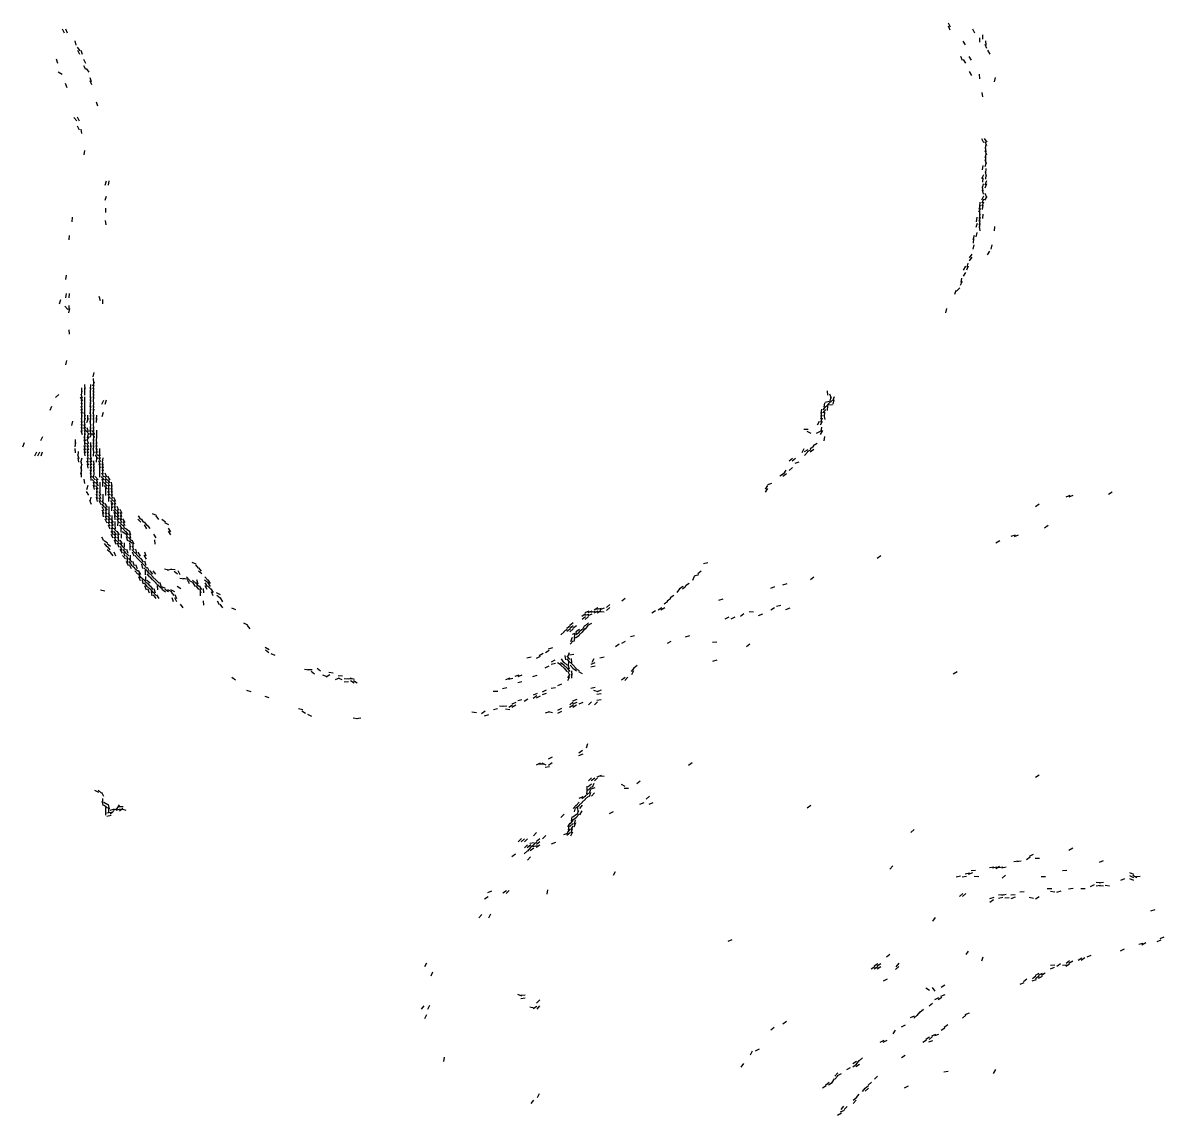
# Model space of a CAD drawing. Extents: x -664598 to -661481, y -979343 to -976126.
# Drawn here: x -664583 to -663834, y -976844 to -976126 of the extents above; entities that cross this region are included whole.
import ezdxf

# ---------------------------------------------------------------- set-up
doc = ezdxf.new("R2010")
doc.units = 0

msp = doc.modelspace()

# ---------------------------------------------------------------- linework, layer by layer
at = {"layer": 'CLIFF'}
for p, q in [((-663975.565, -976125.962), (-663974.195, -976128.518)), ((-664557.573, -976129.966), (-664556.187, -976132.514)), ((-664555.495, -976129.927), (-664554.265, -976132.553)), ((-663975.447, -976127.905), (-663974.313, -976130.575)), ((-663959.578, -976129.969), (-663958.182, -976132.511)), ((-663952.877, -976133.79), (-663952.883, -976136.69)), ((-664549.253, -976137.839), (-664548.507, -976140.641)), ((-663964.116, -976140.473), (-663965.644, -976138.007)), ((-663954.793, -976135.793), (-663954.967, -976138.687)), ((-663951.488, -976139.924), (-663950.272, -976142.556)), ((-663950.928, -976137.791), (-663950.832, -976140.689)), ((-664547.741, -976142.073), (-664546.019, -976144.407)), ((-664547.604, -976143.984), (-664546.156, -976146.496)), ((-664545.314, -976143.856), (-664544.446, -976146.624)), ((-663967.472, -976147.916), (-663966.288, -976150.564)), ((-663960.068, -976150.441), (-663961.692, -976148.039)), ((-663949.612, -976143.988), (-663948.148, -976146.492)), ((-664560.367, -976152.596), (-664561.393, -976149.884)), ((-664543.597, -976153.979), (-664542.163, -976156.501)), ((-664543.538, -976149.948), (-664542.222, -976152.532)), ((-664541.707, -976156.049), (-664540.053, -976158.431)), ((-663965.623, -976149.995), (-663964.137, -976152.485)), ((-664557.645, -976159.999), (-664560.115, -976158.481)), ((-664539.357, -976163.871), (-664538.403, -976166.609)), ((-664539.315, -976161.857), (-664538.445, -976164.623)), ((-663961.595, -976157.978), (-663960.165, -976160.502)), ((-663954.771, -976162.686), (-663954.989, -976159.794)), ((-663944.609, -976161.816), (-663945.151, -976164.664)), ((-664554.362, -976168.594), (-664555.398, -976165.886)), ((-664535.324, -976177.86), (-664534.436, -976180.62)), ((-663952.632, -976174.669), (-663953.128, -976171.811)), ((-664547.926, -976190.332), (-664549.834, -976188.148)), ((-664546.23, -976196.536), (-664547.53, -976193.944)), ((-664546.259, -976190.55), (-664547.501, -976187.93)), ((-664544.663, -976198.674), (-664545.097, -976195.806)), ((-663953.504, -976201.931), (-663952.256, -976204.549)), ((-663951.741, -976202.073), (-663950.019, -976204.407)), ((-663951.477, -976203.919), (-663950.283, -976206.561)), ((-663950.672, -976205.805), (-663951.088, -976208.675)), ((-663951.084, -976207.804), (-663950.676, -976210.676)), ((-664543.135, -976212.667), (-664542.625, -976209.813)), ((-663951.386, -976209.881), (-663950.374, -976212.599)), ((-663951.296, -976215.851), (-663950.464, -976218.629)), ((-663950.465, -976211.851), (-663951.295, -976214.629)), ((-663950.865, -976213.79), (-663950.895, -976216.69)), ((-663952.727, -976219.798), (-663953.033, -976222.682)), ((-663950.411, -976217.868), (-663951.349, -976220.612)), ((-663951.22, -976223.83), (-663950.54, -976226.65)), ((-663950.767, -976221.794), (-663950.993, -976224.686)), ((-664529.342, -976232.614), (-664528.418, -976229.866)), ((-664527.115, -976232.671), (-664526.645, -976229.809)), ((-663952.258, -976225.93), (-663953.502, -976228.55)), ((-663952.79, -976227.793), (-663952.97, -976230.687)), ((-663950.347, -976229.892), (-663951.413, -976232.588)), ((-663950.837, -976225.791), (-663950.923, -976228.689)), ((-663953.242, -976235.836), (-663952.518, -976238.644)), ((-663952.54, -976231.83), (-663953.22, -976234.65)), ((-663953.034, -976233.798), (-663952.726, -976236.682)), ((-663951.448, -976237.906), (-663950.312, -976240.574)), ((-663950.357, -976231.888), (-663951.403, -976234.592)), ((-664529.39, -976242.597), (-664528.37, -976239.883)), ((-663954.376, -976245.88), (-663955.384, -976248.6)), ((-663954.761, -976243.795), (-663954.999, -976246.685)), ((-663952.256, -976239.931), (-663953.504, -976242.549)), ((-663952.3, -976243.911), (-663953.46, -976246.569)), ((-663952.314, -976241.905), (-663953.446, -976244.575)), ((-663952.66, -976245.807), (-663953.1, -976248.673)), ((-663950.093, -976240.022), (-663951.667, -976242.458)), ((-664551.07, -976256.677), (-664550.69, -976253.803)), ((-664528.963, -976250.688), (-664528.797, -976247.792)), ((-663956.61, -976253.815), (-663957.15, -976256.665)), ((-663954.15, -976247.987), (-663955.61, -976250.493)), ((-663954.349, -976253.891), (-663955.411, -976256.589)), ((-663954.74, -976251.797), (-663955.02, -976254.683)), ((-663954.926, -976249.791), (-663954.834, -976252.689)), ((-663952.788, -976251.793), (-663952.972, -976254.687)), ((-664528.741, -976258.683), (-664529.019, -976255.797)), ((-663956.355, -976257.888), (-663957.405, -976260.592)), ((-663954.605, -976257.816), (-663955.155, -976260.664)), ((-663954.7, -976255.801), (-663955.06, -976258.679)), ((-663955.021, -976259.797), (-663954.739, -976262.683)), ((-663944.999, -976262.685), (-663944.761, -976259.795)), ((-664553.04, -976268.681), (-664552.72, -976265.799)), ((-663958.46, -976265.852), (-663959.3, -976268.628)), ((-663958.784, -976267.793), (-663958.976, -976270.687)), ((-663956.544, -976263.829), (-663957.216, -976266.651)), ((-663958.581, -976271.821), (-663959.179, -976274.659)), ((-663949.581, -976278.509), (-663948.179, -976275.971)), ((-663947.242, -976274.644), (-663946.518, -976271.836)), ((-663962.455, -976283.854), (-663963.305, -976286.626)), ((-663959.999, -976280.088), (-663961.761, -976282.392)), ((-663960.009, -976278.081), (-663961.751, -976280.399)), ((-663964.051, -976290.051), (-663965.709, -976292.429)), ((-663964.138, -976285.994), (-663965.622, -976288.486)), ((-663962.3, -976285.911), (-663963.46, -976288.569)), ((-664555.106, -976294.672), (-664554.654, -976291.808)), ((-663966.248, -976295.935), (-663967.512, -976298.545)), ((-663966.676, -976293.804), (-663967.084, -976296.676)), ((-664555.062, -976306.679), (-664554.698, -976303.801)), ((-664553.012, -976306.684), (-664552.748, -976303.796)), ((-664532.418, -976308.614), (-664533.342, -976305.866)), ((-663970.484, -976301.845), (-663971.276, -976304.635)), ((-663967.834, -976300.236), (-663969.926, -976302.244)), ((-664559.36, -976310.608), (-664558.4, -976307.872)), ((-664553.944, -976314.347), (-664555.816, -976312.133)), ((-664553.19, -976316.656), (-664552.57, -976313.824)), ((-664552.889, -976314.69), (-664552.871, -976311.79)), ((-664530.816, -976310.689), (-664530.944, -976307.791)), ((-663976.641, -976313.81), (-663977.119, -976316.67)), ((-664552.85, -976330.69), (-664552.91, -976327.79)), ((-664555.183, -976350.658), (-664554.577, -976347.822)), ((-664537.224, -976358.649), (-664536.536, -976355.831)), ((-664544.979, -976365.793), (-664544.781, -976368.687)), ((-664542.981, -976363.793), (-664542.779, -976366.687)), ((-664542.956, -976365.792), (-664542.804, -976368.688)), ((-664538.95, -976366.688), (-664538.81, -976363.792)), ((-664538.943, -976368.689), (-664538.817, -976365.791)), ((-664537.384, -976364.6), (-664536.376, -976361.88)), ((-664537.248, -976366.642), (-664536.512, -976363.838)), ((-664536.753, -976362.684), (-664537.007, -976359.796)), ((-664536.963, -976368.688), (-664536.797, -976365.792)), ((-664561.939, -976372.23), (-664559.821, -976370.25)), ((-664545.645, -976372.008), (-664544.115, -976374.472)), ((-664545.236, -976369.835), (-664544.524, -976372.645)), ((-664544.619, -976367.814), (-664545.141, -976370.666)), ((-664545.03, -976373.798), (-664544.73, -976376.682)), ((-664542.963, -976371.792), (-664542.797, -976374.688)), ((-664542.962, -976373.792), (-664542.798, -976376.688)), ((-664542.942, -976367.791), (-664542.818, -976370.689)), ((-664538.934, -976376.689), (-664538.826, -976373.791)), ((-664538.933, -976374.689), (-664538.827, -976371.791)), ((-664538.9, -976370.69), (-664538.86, -976367.79)), ((-664538.89, -976372.69), (-664538.87, -976369.79)), ((-664537.018, -976370.683), (-664536.742, -976367.797)), ((-664536.927, -976372.689), (-664536.833, -976369.791)), ((-664536.858, -976376.69), (-664536.902, -976373.79)), ((-664536.888, -976374.69), (-664536.872, -976371.79)), ((-664531.574, -976376.513), (-664530.186, -976373.967)), ((-664529.244, -976376.644), (-664528.516, -976373.836)), ((-664055.012, -976367.796), (-664054.748, -976370.684)), ((-664053.356, -976369.87), (-664052.404, -976372.61)), ((-664052.647, -976371.809), (-664053.113, -976374.671)), ((-664050.35, -976371.89), (-664051.41, -976374.59)), ((-664050.514, -976373.837), (-664051.246, -976376.643)), ((-664565.385, -976380.599), (-664564.375, -976377.881)), ((-664545.42, -976377.894), (-664544.34, -976380.586)), ((-664545.317, -976379.857), (-664544.443, -976382.623)), ((-664545.005, -976375.795), (-664544.755, -976378.685)), ((-664542.943, -976375.791), (-664542.817, -976378.689)), ((-664542.897, -976379.79), (-664542.863, -976382.69)), ((-664542.894, -976377.79), (-664542.866, -976380.69)), ((-664539.126, -976378.669), (-664538.634, -976375.811)), ((-664539.115, -976382.671), (-664538.645, -976379.809)), ((-664539.018, -976380.683), (-664538.742, -976377.797)), ((-664537.101, -976382.673), (-664536.659, -976379.807)), ((-664537.095, -976380.674), (-664536.665, -976377.806)), ((-664536.937, -976378.689), (-664536.823, -976375.791)), ((-664058.703, -976379.801), (-664059.057, -976382.679)), ((-664055.982, -976378.101), (-664057.778, -976380.379)), ((-664056.019, -976380.073), (-664057.741, -976382.407)), ((-664056.647, -976375.809), (-664057.113, -976378.671)), ((-664053.464, -976374.927), (-664056.296, -976375.553)), ((-664053.93, -976376.144), (-664055.83, -976378.336)), ((-664054.811, -976377.792), (-664054.949, -976380.688)), ((-664051.432, -976377.158), (-664054.328, -976377.322)), ((-664051.797, -976374.276), (-664053.963, -976376.204)), ((-664551.129, -976390.668), (-664550.631, -976387.812)), ((-664545.172, -976387.82), (-664544.588, -976390.66)), ((-664545.038, -976381.799), (-664544.722, -976384.681)), ((-664545.02, -976385.797), (-664544.74, -976388.683)), ((-664544.925, -976383.791), (-664544.835, -976386.689)), ((-664543.369, -976381.875), (-664542.391, -976384.605)), ((-664542.463, -976385.851), (-664543.297, -976388.629)), ((-664543.084, -976387.804), (-664542.676, -976390.676)), ((-664542.938, -976383.791), (-664542.822, -976386.689)), ((-664541.418, -976388.586), (-664540.342, -976385.894)), ((-664540.851, -976383.79), (-664540.909, -976386.69)), ((-664538.647, -976390.671), (-664539.113, -976387.809)), ((-664538.689, -976386.677), (-664539.071, -976383.803)), ((-664538.802, -976384.688), (-664538.958, -976381.792)), ((-664538.899, -976388.69), (-664538.861, -976385.79)), ((-664536.746, -976386.684), (-664537.014, -976383.796)), ((-664536.791, -976388.687), (-664536.969, -976385.793)), ((-664536.794, -976384.687), (-664536.966, -976381.793)), ((-664536.935, -976390.689), (-664536.825, -976387.791)), ((-664535.016, -976388.684), (-664534.744, -976385.796)), ((-664534.988, -976386.686), (-664534.772, -976383.794)), ((-664531.302, -976384.627), (-664530.458, -976381.853)), ((-664060.147, -976387.989), (-664061.613, -976390.491)), ((-664058.214, -976387.952), (-664059.546, -976390.528)), ((-664058.307, -976385.908), (-664059.453, -976388.572)), ((-664058.383, -976383.878), (-664059.377, -976386.602)), ((-664058.718, -976381.799), (-664059.042, -976384.681)), ((-664057.215, -976383.829), (-664056.545, -976386.651)), ((-664056.777, -976381.794), (-664056.983, -976384.686)), ((-664545.381, -976393.879), (-664544.379, -976396.601)), ((-664545.174, -976389.82), (-664544.586, -976392.66)), ((-664545.097, -976391.806), (-664544.663, -976394.674)), ((-664543.641, -976392.006), (-664542.119, -976394.474)), ((-664543.593, -976389.977), (-664542.167, -976392.503)), ((-664543.188, -976393.823), (-664542.572, -976396.657)), ((-664542.88, -976395.79), (-664542.88, -976398.69)), ((-664541.818, -976394.134), (-664539.942, -976396.346)), ((-664541.336, -976391.864), (-664540.424, -976394.616)), ((-664540.546, -976395.829), (-664541.214, -976398.651)), ((-664538.361, -976395.886), (-664539.399, -976398.594)), ((-664539.318, -976394.622), (-664538.442, -976391.858)), ((-664539.213, -976396.651), (-664538.547, -976393.829)), ((-664538.911, -976392.69), (-664538.849, -976389.79)), ((-664536.157, -976396.497), (-664537.603, -976393.983)), ((-664536.208, -976398.525), (-664537.552, -976395.955)), ((-664536.694, -976394.678), (-664537.066, -976391.802)), ((-664536.841, -976392.689), (-664536.919, -976389.791)), ((-664534.902, -976398.69), (-664534.858, -976395.79)), ((-664534.889, -976396.69), (-664534.871, -976393.79)), ((-664067.43, -976393.244), (-664070.33, -976393.236)), ((-664065.586, -976395.895), (-664068.174, -976394.585)), ((-664059.569, -976394.62), (-664062.191, -976395.86)), ((-664058.109, -976394.012), (-664059.651, -976396.468)), ((-664058.681, -976391.804), (-664059.079, -976394.676)), ((-664583.423, -976404.585), (-664582.337, -976401.895)), ((-664571.574, -976400.513), (-664570.186, -976397.967)), ((-664549.064, -976404.678), (-664548.696, -976401.802)), ((-664548.867, -976402.69), (-664548.893, -976399.79)), ((-664543.298, -976397.851), (-664542.462, -976400.629)), ((-664543.28, -976403.846), (-664542.48, -976406.634)), ((-664543.235, -976399.834), (-664542.525, -976402.646)), ((-664542.98, -976401.793), (-664542.78, -976404.687)), ((-664540.135, -976397.996), (-664541.625, -976400.484)), ((-664541.514, -976401.936), (-664540.246, -976404.544)), ((-664541.477, -976399.919), (-664540.283, -976402.561)), ((-664541.386, -976403.881), (-664540.374, -976406.599)), ((-664538.778, -976403.794), (-664538.982, -976406.686)), ((-664538.904, -976401.79), (-664538.856, -976404.69)), ((-664537.077, -976404.677), (-664536.683, -976401.803)), ((-664536.902, -976406.69), (-664536.858, -976403.79)), ((-664536.898, -976400.69), (-664536.862, -976397.79)), ((-664536.887, -976402.69), (-664536.873, -976399.79)), ((-664534.484, -976406.635), (-664535.276, -976403.845)), ((-664534.78, -976404.687), (-664534.98, -976401.793)), ((-664534.788, -976402.687), (-664534.972, -976399.793)), ((-664534.968, -976400.687), (-664534.792, -976397.793)), ((-664061.603, -976402.553), (-664064.157, -976403.927)), ((-664056.692, -976397.802), (-664057.068, -976400.678)), ((-664575.538, -976410.532), (-664574.222, -976407.948)), ((-664573.492, -976410.555), (-664572.268, -976407.925)), ((-664571.29, -976410.631), (-664570.47, -976407.849)), ((-664548.733, -976408.683), (-664549.027, -976405.797)), ((-664546.507, -976412.641), (-664547.253, -976409.839)), ((-664546.987, -976410.686), (-664546.773, -976407.794)), ((-664543.322, -976405.859), (-664542.438, -976408.621)), ((-664543.167, -976407.819), (-664542.593, -976410.661)), ((-664541.314, -976405.857), (-664540.446, -976408.623)), ((-664541.048, -976407.8), (-664540.712, -976410.68)), ((-664541.011, -976409.796), (-664540.749, -976412.684)), ((-664539.149, -976409.815), (-664538.611, -976412.665)), ((-664538.895, -976407.79), (-664538.865, -976410.69)), ((-664538.893, -976405.79), (-664538.867, -976408.69)), ((-664536.625, -976408.667), (-664537.135, -976405.813)), ((-664536.89, -976410.69), (-664536.87, -976407.79)), ((-664534.14, -976412.487), (-664535.62, -976409.993)), ((-664534.197, -976410.519), (-664535.563, -976407.961)), ((-664534.46, -976408.628), (-664535.3, -976405.852)), ((-664532.34, -976412.586), (-664533.42, -976409.894)), ((-664532.645, -976410.671), (-664533.115, -976407.809)), ((-664532.828, -976408.689), (-664532.932, -976405.791)), ((-664070.212, -976405.953), (-664071.548, -976408.527)), ((-664067.605, -976406.55), (-664070.155, -976407.93)), ((-664067.991, -976408.095), (-664069.769, -976410.385)), ((-664065.609, -976406.542), (-664068.151, -976407.938)), ((-664063.633, -976404.499), (-664066.127, -976405.981)), ((-664063.717, -976406.374), (-664066.043, -976408.106)), ((-664546.63, -976414.668), (-664547.13, -976411.812)), ((-664545.376, -976418.603), (-664544.384, -976415.877)), ((-664545.217, -976414.65), (-664544.543, -976411.83)), ((-664544.723, -976416.682), (-664545.037, -976413.798)), ((-664544.96, -976420.688), (-664544.8, -976417.792)), ((-664541.481, -976413.92), (-664540.279, -976416.56)), ((-664541.132, -976411.812), (-664540.628, -976414.668)), ((-664541.121, -976415.81), (-664540.639, -976418.67)), ((-664539.684, -976412.034), (-664538.076, -976414.446)), ((-664539.508, -976413.933), (-664538.252, -976416.547)), ((-664539.289, -976415.849), (-664538.471, -976418.631)), ((-664539.244, -976417.836), (-664538.516, -976420.644)), ((-664537.06, -976417.801), (-664536.7, -976420.679)), ((-664536.891, -976413.79), (-664536.869, -976416.69)), ((-664536.886, -976415.79), (-664536.874, -976418.69)), ((-664535.016, -976414.684), (-664534.744, -976411.796)), ((-664532.252, -976414.547), (-664533.508, -976411.933)), ((-664532.321, -976416.578), (-664533.439, -976413.902)), ((-664532.462, -976418.628), (-664533.298, -976415.852)), ((-664532.88, -976420.69), (-664532.88, -976417.79)), ((-664530.498, -976420.639), (-664531.262, -976417.841)), ((-664530.499, -976418.639), (-664531.261, -976415.841)), ((-664530.602, -976416.663), (-664531.158, -976413.817)), ((-664531.043, -976414.681), (-664530.717, -976411.799)), ((-664077.75, -976412.331), (-664080.01, -976414.149)), ((-664077.774, -976418.302), (-664079.986, -976420.178)), ((-664075.741, -976412.343), (-664078.019, -976414.137)), ((-664073.513, -976414.755), (-664076.247, -976415.725)), ((-664545.211, -976422.652), (-664544.549, -976419.828)), ((-664544.934, -976424.689), (-664544.826, -976421.791)), ((-664542.653, -976428.672), (-664543.107, -976425.808)), ((-664539.179, -976421.821), (-664538.581, -976424.659)), ((-664539.088, -976419.805), (-664538.672, -976422.675)), ((-664538.979, -976423.793), (-664538.781, -976426.687)), ((-664537.852, -976426.164), (-664535.908, -976428.316)), ((-664537.787, -976424.109), (-664535.973, -976426.371)), ((-664537.033, -976419.798), (-664536.727, -976422.682)), ((-664536.751, -976421.796), (-664537.009, -976424.684)), ((-664535.907, -976424.216), (-664533.853, -976426.264)), ((-664535.334, -976425.863), (-664534.426, -976428.617)), ((-664532.904, -976422.69), (-664532.856, -976419.79)), ((-664532.87, -976424.69), (-664532.89, -976421.79)), ((-664530.026, -976426.412), (-664531.734, -976424.068)), ((-664530.264, -976424.553), (-664531.496, -976421.927)), ((-664530.492, -976428.637), (-664531.268, -976425.843)), ((-664530.581, -976422.659), (-664531.179, -976419.821)), ((-664528.271, -976426.556), (-664529.489, -976423.924)), ((-664528.328, -976424.581), (-664529.432, -976421.899)), ((-664528.366, -976428.596), (-664529.394, -976425.884)), ((-664526.041, -976428.423), (-664527.719, -976426.057)), ((-664526.149, -976426.492), (-664527.611, -976423.988)), ((-664083.647, -976422.477), (-664086.113, -976424.003)), ((-664081.72, -976422.369), (-664084.04, -976424.111)), ((-664082.021, -976420.072), (-664083.739, -976422.408)), ((-664540.149, -976436.492), (-664541.611, -976433.988)), ((-664541.317, -976432.623), (-664540.443, -976429.857)), ((-664537.205, -976427.827), (-664536.555, -976430.653)), ((-664537.168, -976429.819), (-664536.592, -976432.661)), ((-664535.754, -976428.083), (-664534.006, -976430.397)), ((-664535.598, -976429.98), (-664534.162, -976432.5)), ((-664535.244, -976431.837), (-664534.516, -976434.643)), ((-664534.918, -976433.791), (-664534.842, -976436.689)), ((-664533.58, -976433.97), (-664532.18, -976436.51)), ((-664532.917, -976427.79), (-664532.843, -976430.69)), ((-664532.884, -976431.79), (-664532.876, -976434.69)), ((-664532.877, -976429.79), (-664532.883, -976432.69)), ((-664530.88, -976430.69), (-664530.88, -976427.79)), ((-664527.926, -976432.332), (-664529.834, -976430.148)), ((-664528.03, -976430.415), (-664529.73, -976428.065)), ((-664528.85, -976434.69), (-664528.91, -976431.79)), ((-664528.901, -976436.69), (-664528.859, -976433.79)), ((-664526.171, -976430.505), (-664527.589, -976427.975)), ((-664526.227, -976436.535), (-664527.533, -976433.945)), ((-664526.593, -976434.661), (-664527.167, -976431.819)), ((-664526.641, -976432.67), (-664527.119, -976429.81)), ((-664524.408, -976434.611), (-664525.352, -976431.869)), ((-664524.597, -976436.662), (-664525.163, -976433.818)), ((-664524.659, -976430.673), (-664525.101, -976427.807)), ((-664524.683, -976432.677), (-664525.077, -976429.803)), ((-664094.081, -976432.03), (-664095.679, -976434.45)), ((-664094.135, -976429.996), (-664095.625, -976432.484)), ((-664091.483, -976428.85), (-664094.277, -976429.63)), ((-664538.385, -976442.603), (-664539.375, -976439.877)), ((-664539.278, -976440.634), (-664538.482, -976437.846)), ((-664535.181, -976435.821), (-664534.579, -976438.659)), ((-664535.138, -976437.813), (-664534.622, -976440.667)), ((-664533.545, -976435.951), (-664532.215, -976438.529)), ((-664533.494, -976439.926), (-664532.266, -976442.554)), ((-664533.416, -976437.893), (-664532.344, -976440.587)), ((-664531.752, -976440.081), (-664530.008, -976442.399)), ((-664530.893, -976435.79), (-664530.867, -976438.69)), ((-664530.88, -976437.79), (-664530.88, -976440.69)), ((-664526.363, -976438.595), (-664527.397, -976435.885)), ((-664526.863, -976440.69), (-664526.897, -976437.79)), ((-664523.906, -976440.314), (-664525.854, -976438.166)), ((-664524.105, -976442.465), (-664525.655, -976440.015)), ((-664524.293, -976438.566), (-664525.467, -976435.914)), ((-664522.235, -976440.538), (-664523.525, -976437.942)), ((-664522.383, -976442.602), (-664523.377, -976439.878)), ((-663895.53, -976436.711), (-663898.23, -976437.769)), ((-663893.53, -976436.711), (-663896.23, -976437.769)), ((-663867.625, -976434.514), (-663870.135, -976435.966)), ((-664531.742, -976442.074), (-664530.018, -976444.406)), ((-664531.591, -976445.976), (-664530.169, -976448.504)), ((-664531.474, -976443.917), (-664530.286, -976446.563)), ((-664531.125, -976447.811), (-664530.635, -976450.669)), ((-664529.843, -976444.156), (-664527.917, -976446.324)), ((-664529.642, -976442.007), (-664528.118, -976444.473)), ((-664529.118, -976445.81), (-664528.642, -976448.67)), ((-664529.117, -976447.809), (-664528.643, -976450.671)), ((-664527.635, -976448.002), (-664526.125, -976450.478)), ((-664526.927, -976443.791), (-664526.833, -976446.689)), ((-664526.893, -976445.79), (-664526.867, -976448.69)), ((-664524.605, -976444.664), (-664525.155, -976441.816)), ((-664524.894, -976446.69), (-664524.866, -976443.79)), ((-664522.146, -976448.491), (-664523.614, -976445.989)), ((-664522.286, -976446.563), (-664523.474, -976443.917)), ((-664522.389, -976450.605), (-664523.371, -976447.875)), ((-664522.483, -976444.635), (-664523.277, -976441.845)), ((-664520.075, -976450.446), (-664521.685, -976448.034)), ((-664520.179, -976448.509), (-664521.581, -976445.971)), ((-664520.422, -976446.616), (-664521.338, -976443.864)), ((-664518.227, -976448.535), (-664519.533, -976445.945)), ((-664518.445, -976450.623), (-664519.315, -976447.857)), ((-664495.539, -976449.792), (-664498.221, -976448.688)), ((-663915.739, -976442.346), (-663918.021, -976444.134)), ((-664529.545, -976449.952), (-664528.215, -976452.528)), ((-664529.464, -976451.913), (-664528.296, -976454.567)), ((-664527.743, -976450.075), (-664526.017, -976452.405)), ((-664527.538, -976453.948), (-664526.222, -976456.532)), ((-664527.45, -976455.907), (-664526.31, -976458.573)), ((-664527.367, -976451.874), (-664526.393, -976454.606)), ((-664525.701, -976454.045), (-664524.059, -976456.435)), ((-664525.669, -976452.024), (-664524.091, -976454.456)), ((-664525.226, -976455.832), (-664524.534, -976458.648)), ((-664524.891, -976449.79), (-664524.869, -976452.69)), ((-664522.854, -976452.69), (-664522.906, -976449.79)), ((-664522.898, -976455.79), (-664522.862, -976458.69)), ((-664522.893, -976453.79), (-664522.867, -976456.69)), ((-664520.059, -976452.435), (-664521.701, -976450.045)), ((-664520.359, -976454.593), (-664521.401, -976451.887)), ((-664520.963, -976456.688), (-664520.797, -976453.792)), ((-664517.923, -976456.329), (-664519.837, -976454.151)), ((-664518.148, -976458.492), (-664519.612, -976455.988)), ((-664518.394, -976454.606), (-664519.366, -976451.874)), ((-664518.701, -976452.679), (-664519.059, -976449.801)), ((-664516.097, -976454.46), (-664517.663, -976452.02)), ((-664516.224, -976456.533), (-664517.536, -976453.947)), ((-664516.329, -976458.581), (-664517.431, -976455.899)), ((-664507.885, -976452.195), (-664505.875, -976454.285)), ((-664507.671, -976450.025), (-664506.089, -976452.455)), ((-664505.715, -976452.055), (-664504.045, -976454.425)), ((-664503.725, -976454.062), (-664502.035, -976456.418)), ((-664503.609, -976455.986), (-664502.151, -976458.494)), ((-664501.752, -976456.082), (-664500.008, -976458.398)), ((-664493.995, -976452.388), (-664495.765, -976450.092)), ((-664489.725, -976454.117), (-664492.035, -976452.363)), ((-664487.566, -976455.854), (-664490.194, -976454.626)), ((-663909.677, -976456.43), (-663912.083, -976458.05)), ((-664530.164, -976466.501), (-664531.596, -976463.979)), ((-664525.635, -976460.002), (-664524.125, -976462.478)), ((-664525.57, -976461.965), (-664524.19, -976464.515)), ((-664525.133, -976457.812), (-664524.627, -976460.668)), ((-664523.778, -976458.102), (-664521.982, -976460.378)), ((-664523.744, -976460.076), (-664522.016, -976462.404)), ((-664523.516, -976461.937), (-664522.244, -976464.543)), ((-664523.393, -976463.884), (-664522.367, -976466.596)), ((-664521.704, -976460.047), (-664520.056, -976462.433)), ((-664521.332, -976463.862), (-664520.428, -976466.618)), ((-664520.901, -976461.79), (-664520.859, -976464.69)), ((-664518.891, -976460.69), (-664518.869, -976457.79)), ((-664518.889, -976461.79), (-664518.871, -976464.69)), ((-664515.673, -976462.043), (-664518.087, -976460.437)), ((-664515.875, -976460.285), (-664517.885, -976458.195)), ((-664513.735, -976460.13), (-664516.025, -976458.35)), ((-664514.081, -976462.45), (-664515.679, -976460.03)), ((-664514.331, -976464.582), (-664515.429, -976461.898)), ((-664514.356, -976466.592), (-664515.404, -976463.888)), ((-664512.009, -976466.399), (-664513.751, -976464.081)), ((-664512.487, -976462.636), (-664513.273, -976459.844)), ((-664512.538, -976464.649), (-664513.222, -976461.831)), ((-664497.614, -976461.989), (-664496.146, -976464.491)), ((-664486.074, -976462.446), (-664487.686, -976460.034)), ((-664486.082, -976460.451), (-664487.678, -976458.029)), ((-663931.495, -976462.809), (-663934.265, -976463.671)), ((-663929.543, -976462.678), (-663932.217, -976463.802)), ((-664527.685, -976468.061), (-664530.075, -976466.419)), ((-664527.938, -976470.342), (-664529.822, -976468.138)), ((-664525.751, -976470.15), (-664528.009, -976468.33)), ((-664525.994, -976472.388), (-664527.766, -976470.092)), ((-664523.37, -976465.875), (-664522.39, -976468.605)), ((-664521.854, -976466.166), (-664519.906, -976468.314)), ((-664521.337, -976467.864), (-664520.423, -976470.616)), ((-664519.745, -976468.076), (-664518.015, -976470.404)), ((-664519.658, -976466.016), (-664518.102, -976468.464)), ((-664519.429, -976469.898), (-664518.331, -976472.582)), ((-664517.832, -976470.146), (-664515.928, -976472.334)), ((-664516.92, -976467.791), (-664516.84, -976470.689)), ((-664511.69, -976468.069), (-664514.07, -976466.411)), ((-664512.621, -976470.667), (-664513.139, -976467.813)), ((-664512.884, -976472.69), (-664512.876, -976469.79)), ((-664510.231, -976472.537), (-664511.529, -976469.943)), ((-664510.277, -976468.559), (-664511.483, -976465.921)), ((-664510.921, -976470.689), (-664510.839, -976467.791)), ((-664496.985, -976465.794), (-664496.775, -976468.686)), ((-663941.608, -976466.544), (-663944.152, -976467.936)), ((-664525.742, -976474.139), (-664528.018, -976472.341)), ((-664523.975, -976476.373), (-664525.785, -976474.107)), ((-664522.378, -976476.6), (-664523.382, -976473.88)), ((-664519.591, -976471.976), (-664518.169, -976474.504)), ((-664517.837, -976476.151), (-664515.923, -976478.329)), ((-664517.728, -976472.064), (-664516.032, -976474.416)), ((-664517.285, -976473.848), (-664516.475, -976476.632)), ((-664515.92, -976474.229), (-664513.84, -976476.251)), ((-664515.635, -976476.002), (-664514.125, -976478.478)), ((-664515.254, -976471.839), (-664514.506, -976474.641)), ((-664515.125, -976477.811), (-664514.635, -976480.669)), ((-664513.714, -976478.054), (-664512.046, -976480.426)), ((-664512.889, -976475.79), (-664512.871, -976478.69)), ((-664509.939, -976474.343), (-664511.821, -976472.137)), ((-664510.302, -976476.57), (-664511.458, -976473.91)), ((-664507.941, -976476.345), (-664509.819, -976474.135)), ((-664507.957, -976478.359), (-664509.803, -976476.121)), ((-664508.537, -976474.649), (-664509.223, -976471.831)), ((-664505.85, -976478.261), (-664507.91, -976476.219)), ((-664505.865, -976480.276), (-664507.895, -976478.204)), ((-664506.116, -976476.473), (-664507.644, -976474.007)), ((-664504.043, -976480.424), (-664505.717, -976478.056)), ((-664502.165, -976478.502), (-664503.595, -976475.978)), ((-664502.418, -976476.614), (-664503.342, -976473.866)), ((-664019.707, -976476.388), (-664022.053, -976478.092)), ((-664515.453, -976479.908), (-664514.307, -976482.572)), ((-664513.701, -976480.045), (-664512.059, -976482.435)), ((-664513.549, -976481.954), (-664512.211, -976484.526)), ((-664512.031, -976482.358), (-664509.729, -976484.122)), ((-664511.396, -976479.885), (-664510.364, -976482.595)), ((-664510.002, -976484.322), (-664507.758, -976486.158)), ((-664509.859, -976486.171), (-664507.901, -976488.309)), ((-664509.458, -976481.91), (-664508.302, -976484.57)), ((-664507.55, -976485.954), (-664506.21, -976488.526)), ((-664503.881, -976482.291), (-664505.879, -976480.189)), ((-664504.569, -976484.656), (-664505.191, -976481.824)), ((-664501.811, -976486.22), (-664503.949, -976484.26)), ((-664501.9, -976484.309), (-664503.86, -976482.171)), ((-664502.437, -976482.621), (-664503.323, -976479.859)), ((-664502.862, -976488.69), (-664502.898, -976485.79)), ((-664499.957, -976488.358), (-664501.803, -976486.122)), ((-664500.289, -976486.564), (-664501.471, -976483.916)), ((-664497.935, -976488.34), (-664499.825, -976486.14)), ((-664496.017, -976488.405), (-664497.743, -976486.075)), ((-664490.287, -976484.891), (-664487.473, -976485.589)), ((-664488.278, -976485.626), (-664485.482, -976484.854)), ((-664486.326, -976485.133), (-664483.434, -976485.347)), ((-664484.043, -976486.375), (-664481.717, -976488.105)), ((-664481.58, -976485.97), (-664480.18, -976488.51)), ((-664469.521, -976481.747), (-664472.239, -976480.733)), ((-664467.944, -976484.347), (-664469.816, -976482.133)), ((-664465.765, -976488.167), (-664467.995, -976486.313)), ((-664465.934, -976486.339), (-664467.826, -976484.141)), ((-664137.723, -976486.366), (-664140.037, -976488.114)), ((-664133.484, -976480.848), (-664136.276, -976481.632)), ((-664507.541, -976487.95), (-664506.219, -976490.53)), ((-664507.4, -976489.886), (-664506.36, -976492.594)), ((-664505.987, -976490.303), (-664503.773, -976492.177)), ((-664505.304, -976491.853), (-664504.456, -976494.627)), ((-664503.832, -976492.147), (-664501.928, -976494.333)), ((-664503.749, -976494.079), (-664502.011, -976496.401)), ((-664502.914, -976489.79), (-664502.846, -976492.69)), ((-664502.06, -976492.397), (-664499.7, -976494.083)), ((-664499.96, -976490.361), (-664501.8, -976488.119)), ((-664497.895, -976490.304), (-664499.865, -976488.176)), ((-664498.017, -976492.405), (-664499.743, -976490.075)), ((-664495.816, -976492.225), (-664497.944, -976490.255)), ((-664495.868, -976494.279), (-664497.892, -976492.201)), ((-664493.858, -976494.268), (-664495.902, -976492.212)), ((-664492.327, -976496.58), (-664493.433, -976493.9)), ((-664480.321, -976491.082), (-664477.439, -976491.398)), ((-664478.307, -976490.98), (-664475.453, -976491.5)), ((-664475.829, -976490.144), (-664473.931, -976492.336)), ((-664475.545, -976491.951), (-664474.215, -976494.529)), ((-664474.184, -976492.605), (-664471.576, -976493.875)), ((-664471.925, -976492.235), (-664469.835, -976494.245)), ((-664471.654, -976494.014), (-664470.106, -976496.466)), ((-664469.254, -976491.839), (-664468.506, -976494.641)), ((-664461.748, -976494.147), (-664464.012, -976492.333)), ((-664461.94, -976492.344), (-664463.82, -976490.136)), ((-664462.075, -976496.446), (-664463.685, -976494.034)), ((-664460.1, -976494.463), (-664461.66, -976492.017)), ((-664460.183, -976496.512), (-664461.577, -976493.968)), ((-664142.35, -976489.89), (-664143.41, -976492.59)), ((-664139.487, -976488.837), (-664142.273, -976489.643)), ((-664063.758, -976490.322), (-664066.002, -976492.158)), ((-664529.471, -976499.582), (-664532.289, -976498.898)), ((-664503.435, -976495.9), (-664502.325, -976498.58)), ((-664501.92, -976496.229), (-664499.84, -976498.251)), ((-664501.81, -976494.128), (-664499.95, -976496.352)), ((-664501.405, -976497.888), (-664500.355, -976500.592)), ((-664499.712, -976498.053), (-664498.048, -976500.427)), ((-664499.678, -976496.029), (-664498.082, -976498.451)), ((-664499.136, -976499.813), (-664498.624, -976502.667)), ((-664497.861, -976500.173), (-664495.899, -976502.307)), ((-664497.335, -976497.863), (-664496.425, -976500.617)), ((-664493.808, -976496.217), (-664495.952, -976494.263)), ((-664494.826, -976498.689), (-664494.934, -976495.791)), ((-664491.76, -976498.161), (-664494, -976496.319)), ((-664489.579, -976497.88), (-664492.181, -976496.6)), ((-664489.74, -976500.135), (-664492.02, -976498.345)), ((-664487.632, -976499.979), (-664490.128, -976498.501)), ((-664485.587, -976499.897), (-664488.173, -976498.583)), ((-664483.592, -976499.906), (-664486.168, -976498.574)), ((-664483.958, -976502.36), (-664485.802, -976500.12)), ((-664479.652, -976498.012), (-664482.108, -976496.468)), ((-664469.774, -976494.099), (-664467.986, -976496.381)), ((-664469.711, -976496.051), (-664468.049, -976498.429)), ((-664467.673, -976496.026), (-664466.087, -976498.454)), ((-664467.35, -976497.868), (-664466.41, -976500.612)), ((-664466.808, -976499.792), (-664466.952, -976502.688)), ((-664465.041, -976497.799), (-664464.719, -976500.681)), ((-664462.226, -976498.534), (-664463.534, -976495.946)), ((-664459.912, -976498.319), (-664461.848, -976496.161)), ((-664458.048, -976500.428), (-664459.712, -976498.052)), ((-664458.382, -976502.602), (-664459.378, -976499.878)), ((-664453.606, -976501.933), (-664456.154, -976500.547)), ((-664152.055, -976498.048), (-664153.705, -976500.432)), ((-664149.682, -976496.423), (-664152.078, -976498.057)), ((-664147.722, -976496.367), (-664150.038, -976498.113)), ((-664145.678, -976494.429), (-664148.082, -976496.051)), ((-664089.535, -976496.699), (-664092.225, -976497.781)), ((-664081.494, -976494.813), (-664084.266, -976495.667)), ((-664497.701, -976502.045), (-664496.059, -976504.435)), ((-664495.702, -976502.046), (-664494.058, -976504.434)), ((-664484.436, -976506.62), (-664485.324, -976503.86)), ((-664482.249, -976506.546), (-664483.511, -976503.934)), ((-664482.317, -976504.576), (-664483.443, -976501.904)), ((-664477.983, -976510.379), (-664479.777, -976508.101)), ((-664464.973, -976505.793), (-664464.787, -976508.687)), ((-664453.761, -976504.162), (-664455.999, -976502.318)), ((-664454.129, -976508.48), (-664455.631, -976506)), ((-664452.021, -976510.408), (-664453.739, -976508.072)), ((-664452.099, -976506.462), (-664453.661, -976504.018)), ((-664197.764, -976508.315), (-664199.996, -976510.165)), ((-664187.788, -976504.286), (-664189.972, -976506.194)), ((-664159.763, -976506.316), (-664161.997, -976508.164)), ((-664157.74, -976504.344), (-664160.02, -976506.136)), ((-664155.639, -976502.49), (-664158.121, -976503.99)), ((-664123.497, -976504.804), (-664126.263, -976505.676)), ((-664085.477, -976508.873), (-664088.283, -976509.607)), ((-664443.575, -976511.871), (-664446.185, -976510.609)), ((-664213.707, -976514.388), (-664216.053, -976516.092)), ((-664213.714, -976516.377), (-664216.046, -976518.103)), ((-664211.466, -976514.917), (-664214.294, -976515.563)), ((-664211.537, -976512.692), (-664214.223, -976513.788)), ((-664211.781, -976516.294), (-664213.979, -976518.186)), ((-664209.517, -976514.746), (-664212.243, -976515.734)), ((-664209.526, -976512.72), (-664212.234, -976513.76)), ((-664207.489, -976512.83), (-664210.271, -976513.65)), ((-664205.59, -976512.579), (-664208.17, -976513.901)), ((-664205.65, -976510.472), (-664208.11, -976512.008)), ((-664203.478, -976510.87), (-664206.282, -976511.61)), ((-664203.652, -976512.468), (-664206.108, -976514.012)), ((-664201.431, -976513.291), (-664204.329, -976513.189)), ((-664201.533, -976510.702), (-664204.227, -976511.778)), ((-664197.746, -976510.337), (-664200.014, -976512.143)), ((-664167.653, -976512.468), (-664170.107, -976514.012)), ((-664163.682, -976510.423), (-664166.078, -976512.057)), ((-664161.6, -976510.559), (-664164.16, -976511.921)), ((-664119.618, -976516.526), (-664122.142, -976517.954)), ((-664109.744, -976514.339), (-664112.016, -976516.141)), ((-664103.433, -976513.339), (-664106.327, -976513.141)), ((-664097.521, -976514.734), (-664100.239, -976515.746)), ((-664089.674, -976510.436), (-664092.086, -976512.044)), ((-664079.521, -976510.733), (-664082.239, -976511.747)), ((-664435.614, -976521.947), (-664438.146, -976520.533)), ((-664433.988, -976524.383), (-664435.772, -976522.097)), ((-664223.717, -976522.374), (-664226.043, -976524.106)), ((-664221.743, -976522.341), (-664224.017, -976524.139)), ((-664221.779, -976520.296), (-664223.981, -976522.184)), ((-664219.713, -976522.379), (-664222.047, -976524.101)), ((-664215.743, -976526.406), (-664214.017, -976524.074)), ((-664215.517, -976524.543), (-664214.243, -976521.937)), ((-664213.933, -976522.236), (-664211.827, -976520.244)), ((-664213.663, -976524.461), (-664212.097, -976522.019)), ((-664212.17, -976521.902), (-664209.59, -976520.578)), ((-664115.575, -976516.607), (-664118.185, -976517.873)), ((-664227.773, -976526.303), (-664229.987, -976528.177)), ((-664225.761, -976524.318), (-664227.999, -976526.162)), ((-664223.711, -976524.382), (-664226.049, -976526.098)), ((-664221.797, -976524.276), (-664223.963, -976526.204)), ((-664223.378, -976532.602), (-664222.382, -976529.878)), ((-664222.223, -976527.786), (-664219.537, -976526.694)), ((-664221.183, -976532.658), (-664220.577, -976529.822)), ((-664221.078, -976530.676), (-664220.682, -976527.804)), ((-664220.133, -976529.97), (-664217.627, -976528.51)), ((-664220.13, -976525.975), (-664217.63, -976524.505)), ((-664220.098, -976528.027), (-664217.662, -976526.453)), ((-664218.098, -976526.027), (-664215.662, -976524.453)), ((-664218.004, -976528.156), (-664215.756, -976526.324)), ((-664181.486, -976528.84), (-664184.274, -976529.64)), ((-664145.502, -976528.788), (-664148.258, -976529.692)), ((-664421.658, -976538.02), (-664424.102, -976536.46)), ((-664421.767, -976540.169), (-664423.993, -976538.311)), ((-664237.655, -976538.464), (-664240.105, -976540.016)), ((-664235.493, -976536.819), (-664238.267, -976537.661)), ((-664223.871, -976534.298), (-664221.889, -976532.182)), ((-664191.723, -976534.366), (-664194.037, -976536.114)), ((-664187.597, -976532.565), (-664190.163, -976533.915)), ((-664157.605, -976532.55), (-664160.155, -976533.93)), ((-664127.436, -976533.107), (-664130.324, -976533.373)), ((-664105.754, -976534.326), (-664108.006, -976536.154)), ((-664417.565, -976541.851), (-664420.195, -976540.629)), ((-664249.478, -976542.871), (-664252.282, -976543.609)), ((-664243.587, -976542.584), (-664246.173, -976543.896)), ((-664241.652, -976540.469), (-664244.108, -976542.011)), ((-664236.17, -976545.903), (-664233.59, -976544.577)), ((-664232.095, -976546.449), (-664229.665, -976548.031)), ((-664230.101, -976546.458), (-664227.659, -976548.022)), ((-664229.655, -976544.014), (-664228.105, -976546.466)), ((-664227.959, -976546.271), (-664225.801, -976548.209)), ((-664226.719, -976544.681), (-664227.041, -976541.799)), ((-664223.976, -976546.373), (-664225.784, -976544.107)), ((-664224.016, -976544.405), (-664225.744, -976542.075)), ((-664225.419, -976542.586), (-664224.341, -976539.894)), ((-664224.987, -976548.686), (-664224.773, -976545.794)), ((-664224.316, -976541.438), (-664221.444, -976541.042)), ((-664221.836, -976548.246), (-664223.924, -976546.234)), ((-664222.716, -976546.681), (-664223.044, -976543.799)), ((-664208.17, -976543.975), (-664209.59, -976546.505)), ((-664201.485, -976542.845), (-664204.275, -976543.635)), ((-664127.502, -976544.79), (-664130.258, -976545.69)), ((-664395.443, -976551.43), (-664398.317, -976551.05)), ((-664393.43, -976551.23), (-664396.33, -976551.25)), ((-664391.768, -976554.17), (-664393.992, -976552.31)), ((-664387.747, -976552.145), (-664390.013, -976550.335)), ((-664379.445, -976553.45), (-664382.315, -976553.03)), ((-664240.171, -976549.9), (-664237.589, -976548.58)), ((-664236.297, -976547.549), (-664233.463, -976546.931)), ((-664229.963, -976548.275), (-664227.797, -976550.205)), ((-664227.938, -976548.248), (-664225.822, -976550.232)), ((-664227.745, -976550.076), (-664226.015, -976552.404)), ((-664225.816, -976550.133), (-664223.944, -976552.347)), ((-664224.101, -976554.017), (-664225.659, -976556.463)), ((-664225.559, -976551.959), (-664224.201, -976554.521)), ((-664225.361, -976547.872), (-664224.399, -976550.608)), ((-664221.914, -976550.321), (-664223.846, -976548.159)), ((-664223.015, -976551.796), (-664222.745, -976554.684)), ((-664222.853, -976553.79), (-664222.907, -976556.69)), ((-664219.689, -976552.067), (-664222.071, -976550.413)), ((-664219.865, -976550.276), (-664221.895, -976548.204)), ((-664217.606, -976551.933), (-664220.154, -976550.547)), ((-664215.62, -976553.958), (-664218.14, -976552.522)), ((-664207.464, -976548.928), (-664210.296, -976549.552)), ((-664207.521, -976546.735), (-664210.239, -976547.745)), ((-664181.991, -976550.095), (-664183.769, -976552.385)), ((-664182.189, -976551.965), (-664183.571, -976554.515)), ((-664179.744, -976548.338), (-664182.016, -976550.142)), ((-663969.651, -976552.471), (-663972.109, -976554.009)), ((-664443.717, -976558.106), (-664446.043, -976556.374)), ((-664383.537, -976555.787), (-664386.223, -976554.693)), ((-664381.621, -976554.52), (-664384.139, -976555.96)), ((-664375.529, -976556.713), (-664378.231, -976557.767)), ((-664373.433, -976555.339), (-664376.327, -976555.141)), ((-664373.524, -976557.753), (-664376.236, -976556.727)), ((-664369.43, -976559.222), (-664372.33, -976559.258)), ((-664369.431, -976557.293), (-664372.329, -976557.187)), ((-664367.437, -976557.378), (-664370.323, -976557.102)), ((-664365.504, -976557.699), (-664368.256, -976556.781)), ((-664365.67, -976560.039), (-664368.09, -976558.441)), ((-664363.692, -976560.072), (-664366.068, -976558.408)), ((-664263.553, -976556.657), (-664266.207, -976557.823)), ((-664261.455, -976556.974), (-664264.305, -976557.506)), ((-664257.504, -976554.784), (-664260.256, -976555.696)), ((-664258.283, -976559.606), (-664255.477, -976558.874)), ((-664255.543, -976554.68), (-664258.217, -976555.8)), ((-664248.254, -976555.702), (-664245.506, -976554.778)), ((-664229.533, -976560.703), (-664232.227, -976561.777)), ((-664224.22, -976555.949), (-664225.54, -976558.531)), ((-664187.732, -976556.354), (-664190.028, -976558.126)), ((-664185.951, -976556.126), (-664187.809, -976558.354)), ((-664433.499, -976565.683), (-664436.261, -976564.797)), ((-664421.509, -976569.713), (-664424.251, -976568.767)), ((-664274.329, -976565.304), (-664271.431, -976565.176)), ((-664268.3, -976563.531), (-664265.46, -976562.949)), ((-664245.537, -976566.693), (-664248.223, -976567.787)), ((-664245.708, -976568.386), (-664248.052, -976570.094)), ((-664243.554, -976568.653), (-664246.206, -976569.827)), ((-664239.515, -976566.751), (-664242.245, -976567.729)), ((-664239.592, -976564.573), (-664242.168, -976565.907)), ((-664233.452, -976562.988), (-664236.308, -976563.492)), ((-664207.46, -976562.945), (-664210.3, -976563.535)), ((-664205.481, -976565.621), (-664208.279, -976564.859)), ((-664203.444, -976567.039), (-664206.316, -976567.441)), ((-664203.53, -976564.71), (-664206.23, -976565.77)), ((-664267.432, -976575.307), (-664270.328, -976575.173)), ((-664265.432, -976575.166), (-664268.328, -976575.314)), ((-664261.63, -976574.505), (-664264.13, -976575.975)), ((-664259.537, -976572.693), (-664262.223, -976573.787)), ((-664259.607, -976574.545), (-664262.153, -976575.935)), ((-664255.472, -976570.892), (-664258.288, -976571.588)), ((-664251.655, -976570.464), (-664254.105, -976572.016)), ((-664221.601, -976574.557), (-664224.159, -976575.923)), ((-664221.772, -976572.305), (-664223.988, -976574.175)), ((-664219.537, -976572.693), (-664222.223, -976573.787)), ((-664219.546, -976570.672), (-664222.214, -976571.808)), ((-664219.712, -976574.38), (-664222.048, -976576.1)), ((-664215.554, -976572.653), (-664218.206, -976573.827)), ((-664209.895, -976572.176), (-664211.865, -976574.304)), ((-664205.884, -976572.186), (-664207.876, -976574.294)), ((-664203.448, -976571.013), (-664206.312, -976571.467)), ((-664399.482, -976577.626), (-664402.278, -976576.854)), ((-664397.677, -976580.05), (-664400.083, -976578.43)), ((-664393.596, -976581.913), (-664396.164, -976580.567)), ((-664363.437, -976583.377), (-664366.323, -976583.103)), ((-664361.435, -976583.116), (-664364.325, -976583.364)), ((-664285.44, -976579.406), (-664288.32, -976579.074)), ((-664279.724, -976578.365), (-664282.036, -976580.115)), ((-664277.53, -976580.71), (-664280.23, -976581.77)), ((-664271.477, -976576.874), (-664274.283, -976577.606)), ((-664263.451, -976577.485), (-664266.309, -976576.995)), ((-664237.503, -976578.786), (-664240.257, -976579.694)), ((-664235.47, -976579.578), (-664238.29, -976578.902)), ((-664229.571, -976578.616), (-664232.189, -976579.864)), ((-664229.576, -976576.606), (-664232.184, -976577.874)), ((-664215.724, -976604.365), (-664218.036, -976606.115)), ((-664212.482, -976599.846), (-664213.278, -976602.634)), ((-664243.627, -976612.51), (-664246.133, -976613.97)), ((-664241.433, -976613.325), (-664244.327, -976613.155)), ((-664239.567, -976613.856), (-664242.193, -976612.624)), ((-664235.583, -976608.591), (-664238.177, -976609.889)), ((-664235.743, -976612.34), (-664238.017, -976614.14)), ((-664215.522, -976606.732), (-664218.238, -976607.748)), ((-664143.726, -976612.362), (-664146.034, -976614.118)), ((-664237.454, -976614.977), (-664240.306, -976615.503)), ((-664203.547, -976620.669), (-664206.213, -976621.811)), ((-664201.431, -976621.304), (-664204.329, -976621.176)), ((-663915.623, -976620.518), (-663918.137, -976621.962)), ((-664212.824, -976627.791), (-664212.936, -976630.689)), ((-664209.784, -976626.291), (-664211.976, -976628.189)), ((-664209.873, -976628.197), (-664211.887, -976630.283)), ((-664209.882, -976622.188), (-664211.878, -976624.292)), ((-664207.516, -976628.749), (-664210.244, -976629.731)), ((-664207.718, -976622.372), (-664210.042, -976624.108)), ((-664208.372, -976625.882), (-664209.388, -976628.598)), ((-664205.853, -976622.216), (-664207.907, -976624.264)), ((-664187.602, -976627.924), (-664190.158, -976626.556)), ((-664177.726, -976624.362), (-664180.034, -976626.118)), ((-664533.571, -976631.863), (-664536.189, -976630.617)), ((-664531.797, -976632.204), (-664533.963, -976630.276)), ((-664530.198, -976634.52), (-664531.562, -976631.96)), ((-664530.798, -976638.688), (-664530.962, -976635.792)), ((-664215.548, -976634.667), (-664218.212, -976635.813)), ((-664213.708, -976634.386), (-664216.052, -976636.094)), ((-664213.748, -976636.334), (-664216.012, -976638.146)), ((-664211.804, -976632.268), (-664213.956, -976634.212)), ((-664211.84, -976634.229), (-664213.92, -976636.251)), ((-664212.614, -976629.815), (-664213.146, -976632.665)), ((-664210.415, -976631.867), (-664211.345, -976634.613)), ((-664210.465, -976629.851), (-664211.295, -976632.629)), ((-664207.904, -976632.167), (-664209.856, -976634.313)), ((-664185.43, -976629.229), (-664188.33, -976629.251)), ((-664171.809, -976634.262), (-664173.951, -976636.218)), ((-664530.365, -976640.595), (-664531.395, -976637.885)), ((-664527.656, -976640.017), (-664530.104, -976638.463)), ((-664527.719, -976642.109), (-664530.041, -976640.371)), ((-664528.84, -976646.689), (-664528.92, -976643.791)), ((-664528.917, -976644.69), (-664528.843, -976641.79)), ((-664526.544, -976642.651), (-664527.216, -976639.829)), ((-664526.82, -976644.689), (-664526.94, -976641.791)), ((-664523.498, -976642.801), (-664526.262, -976643.679)), ((-664521.545, -976642.673), (-664524.215, -976643.807)), ((-664519.529, -976642.714), (-664522.231, -976643.766)), ((-664520.019, -976640.073), (-664521.741, -976642.407)), ((-664517.43, -976641.217), (-664520.33, -976641.263)), ((-664517.779, -976642.296), (-664519.981, -976644.184)), ((-664515.478, -976643.61), (-664518.282, -976642.87)), ((-664219.952, -976640.125), (-664221.808, -976642.355)), ((-664220.461, -976641.852), (-664221.299, -976644.628)), ((-664217.682, -976640.423), (-664220.078, -976642.057)), ((-664217.966, -976638.114), (-664219.794, -976640.366)), ((-664218.4, -976643.872), (-664219.36, -976646.608)), ((-664218.918, -976641.79), (-664218.842, -976644.69)), ((-664215.781, -976638.295), (-664217.979, -976640.185)), ((-664215.962, -976640.117), (-664217.798, -976642.363)), ((-664216.134, -976643.997), (-664217.626, -976646.483)), ((-664175.521, -976638.734), (-664178.239, -976639.746)), ((-664169.545, -976638.674), (-664172.215, -976639.806)), ((-664065.72, -976640.37), (-664068.04, -976642.11)), ((-664525.444, -976645.038), (-664528.316, -976645.442)), ((-664525.472, -976646.894), (-664528.288, -976647.586)), ((-664523.744, -976644.338), (-664526.016, -976646.142)), ((-664227.872, -976646.198), (-664229.888, -976648.282)), ((-664221.962, -976650.118), (-664223.798, -976652.362)), ((-664222.659, -976647.807), (-664223.101, -976650.673)), ((-664219.701, -976646.396), (-664222.059, -976648.084)), ((-664219.711, -976648.382), (-664222.049, -976650.098)), ((-664220.469, -976649.849), (-664221.291, -976652.631)), ((-664217.853, -976646.216), (-664219.907, -976648.264)), ((-664195.57, -976644.618), (-664198.19, -976645.862)), ((-664245.868, -976658.202), (-664247.892, -976660.278)), ((-664225.486, -976658.84), (-664228.274, -976659.64)), ((-664223.714, -976658.378), (-664226.046, -976660.102)), ((-664224.028, -976656.067), (-664225.732, -976658.413)), ((-664224.124, -976652.002), (-664225.636, -976654.478)), ((-664224.59, -976653.819), (-664225.17, -976656.661)), ((-664221.744, -976652.338), (-664224.016, -976654.142)), ((-664222.116, -976654.007), (-664223.644, -976656.473)), ((-664222.18, -976657.97), (-664223.58, -976660.51)), ((-664222.454, -976655.854), (-664223.306, -976658.626)), ((-664220.339, -976651.895), (-664221.421, -976654.585)), ((-663997.786, -976656.289), (-663999.974, -976658.191)), ((-664255.861, -976662.209), (-664257.899, -976664.271)), ((-664253.841, -976662.229), (-664255.919, -976664.251)), ((-664251.832, -976662.238), (-664253.928, -976664.242)), ((-664251.887, -976666.184), (-664253.873, -976668.296)), ((-664249.769, -976666.308), (-664251.991, -976668.172)), ((-664247.449, -976665.006), (-664250.311, -976665.474)), ((-664247.638, -976666.491), (-664250.122, -976667.989)), ((-664245.818, -976664.252), (-664247.942, -976666.228)), ((-664243.706, -976666.389), (-664246.054, -976668.091)), ((-664243.737, -976664.348), (-664246.023, -976666.132)), ((-664243.744, -976662.339), (-664246.016, -976664.141)), ((-664239.85, -976660.219), (-664241.91, -976662.261)), ((-664233.527, -976664.718), (-664236.233, -976665.762)), ((-664259.711, -976672.383), (-664262.049, -976674.097)), ((-664251.773, -976670.304), (-664253.987, -976672.176)), ((-664249.965, -976668.115), (-664251.795, -976670.365)), ((-664247.715, -976668.377), (-664250.045, -976670.103)), ((-664245.451, -976666.992), (-664248.309, -976667.488)), ((-663919.589, -976672.579), (-663922.171, -976673.901)), ((-663893.606, -976668.547), (-663896.154, -976669.933)), ((-664249.872, -976674.198), (-664251.888, -976676.282)), ((-664011.939, -976680.137), (-664013.821, -976682.343)), ((-663945.445, -976681.032), (-663948.315, -976681.448)), ((-663943.484, -976680.846), (-663946.276, -976681.634)), ((-663941.675, -976680.434), (-663944.085, -976682.046)), ((-663939.451, -976680.995), (-663942.309, -976681.485)), ((-663937.454, -976680.975), (-663940.306, -976681.505)), ((-663929.46, -976676.944), (-663932.3, -976677.536)), ((-663927.453, -976676.982), (-663930.307, -976677.498)), ((-663921.66, -976674.456), (-663924.1, -976676.024)), ((-663915.43, -976675.277), (-663918.33, -976675.203)), ((-663873.538, -976676.69), (-663876.222, -976677.79)), ((-664194.157, -976683.983), (-664195.603, -976686.497)), ((-663967.458, -976686.959), (-663970.302, -976687.521)), ((-663963.445, -976687.032), (-663966.315, -976687.448)), ((-663961.484, -976684.849), (-663964.276, -976685.631)), ((-663959.531, -976684.707), (-663962.229, -976685.773)), ((-663957.431, -976683.185), (-663960.329, -976683.295)), ((-663955.434, -976687.348), (-663958.326, -976687.132)), ((-663937.811, -976686.26), (-663939.949, -976688.22)), ((-663911.43, -976687.24), (-663914.33, -976687.24)), ((-663897.434, -976683.126), (-663900.326, -976683.354)), ((-663859.544, -976688.678), (-663862.216, -976689.802)), ((-663853.55, -976689.818), (-663856.21, -976688.662)), ((-663853.565, -976687.85), (-663856.195, -976686.63)), ((-663853.569, -976685.859), (-663856.191, -976684.621)), ((-663851.626, -976687.969), (-663854.134, -976686.511)), ((-663849.435, -976687.123), (-663852.325, -976687.357)), ((-664265.613, -976696.535), (-664268.147, -976697.945)), ((-664263.792, -976696.281), (-664265.968, -976698.199)), ((-664238.683, -976695.803), (-664239.077, -976698.677)), ((-663907.431, -976695.279), (-663910.329, -976695.201)), ((-663893.443, -976695.047), (-663896.317, -976695.433)), ((-663885.43, -976695.233), (-663888.33, -976695.247)), ((-663879.562, -976692.636), (-663882.198, -976693.844)), ((-663875.434, -976691.352), (-663878.326, -976691.128)), ((-663875.442, -976693.054), (-663878.318, -976693.426)), ((-663873.436, -976693.369), (-663876.324, -976693.111)), ((-663873.457, -976690.963), (-663876.303, -976691.517)), ((-663869.45, -976693.478), (-663872.31, -976693.002)), ((-664277.637, -976700.494), (-664280.123, -976701.986)), ((-664275.536, -976696.696), (-664278.224, -976697.784)), ((-663965.804, -976698.268), (-663967.956, -976700.212)), ((-663963.801, -976698.272), (-663965.959, -976700.208)), ((-663945.504, -976700.782), (-663948.256, -976701.698)), ((-663945.691, -976702.409), (-663948.069, -976704.071)), ((-663939.436, -976699.106), (-663942.324, -976699.374)), ((-663939.456, -976700.965), (-663942.304, -976701.515)), ((-663937.448, -976699.011), (-663940.312, -976699.469)), ((-663935.434, -976701.127), (-663938.326, -976701.353)), ((-663931.432, -976699.172), (-663934.328, -976699.308)), ((-663931.523, -976700.729), (-663934.237, -976701.751)), ((-663925.439, -976697.081), (-663928.321, -976697.399)), ((-663919.453, -976701.495), (-663922.307, -976700.985)), ((-663915.683, -976700.421), (-663918.077, -976702.059)), ((-663905.444, -976697.441), (-663908.316, -976697.039)), ((-663901.5, -976696.796), (-663904.26, -976697.684)), ((-663842.276, -976709.631), (-663839.484, -976708.849)), ((-664281.905, -976712.167), (-664283.855, -976714.313)), ((-664276.241, -976711.938), (-664277.519, -976714.542)), ((-663983.98, -976714.103), (-663985.78, -976716.377)), ((-664117.554, -976728.653), (-664120.206, -976729.827)), ((-663850.276, -976731.633), (-663847.484, -976730.847)), ((-663848.163, -976731.915), (-663845.597, -976730.565)), ((-663838.223, -976729.786), (-663835.537, -976728.694)), ((-663836.2, -976727.839), (-663833.56, -976726.641)), ((-664013.745, -976738.338), (-664016.015, -976740.142)), ((-663963.71, -976738.429), (-663962.05, -976736.051)), ((-663953.356, -976742.61), (-663952.404, -976739.87)), ((-663890.124, -976741.984), (-663887.636, -976740.496)), ((-663888.048, -976742.099), (-663885.712, -976740.381)), ((-663884.227, -976739.777), (-663881.533, -976738.703)), ((-663862.199, -976735.842), (-663859.561, -976734.638)), ((-664318.164, -976743.979), (-664319.596, -976746.501)), ((-664023.601, -976746.557), (-664026.159, -976747.923)), ((-664021.616, -976744.529), (-664024.144, -976745.951)), ((-664021.629, -976746.507), (-664024.131, -976747.973)), ((-664019.611, -976746.539), (-664022.149, -976747.941)), ((-664019.663, -976744.451), (-664022.097, -976746.029)), ((-664007.791, -976746.282), (-664009.969, -976748.198)), ((-664007.987, -976744.098), (-664009.773, -976746.382)), ((-663908.32, -976745.411), (-663905.44, -976745.069)), ((-663908.253, -976747.705), (-663905.507, -976746.775)), ((-663904.041, -976746.109), (-663901.719, -976744.371)), ((-663900.321, -976745.401), (-663897.439, -976745.079)), ((-663898.097, -976746.028), (-663895.663, -976744.452)), ((-663898.05, -976744.096), (-663895.71, -976742.384)), ((-663896.146, -976743.947), (-663893.614, -976742.533)), ((-664314.312, -976749.906), (-664315.448, -976752.574)), ((-664015.594, -976754.57), (-664018.166, -976755.91)), ((-663926.052, -976756.094), (-663923.708, -976754.386)), ((-663920.231, -976755.766), (-663917.529, -976754.714)), ((-663919.987, -976754.176), (-663917.773, -976752.304)), ((-663918.177, -976751.888), (-663915.583, -976750.592)), ((-663918.024, -976754.131), (-663915.736, -976752.349)), ((-663916.202, -976751.836), (-663913.558, -976750.644)), ((-663916.169, -976753.904), (-663913.591, -976752.576)), ((-663914.103, -976752.019), (-663911.657, -976750.461)), ((-663987.649, -976762.006), (-663990.111, -976760.474)), ((-663984.015, -976762.403), (-663985.745, -976760.077)), ((-663977.677, -976758.43), (-663980.083, -976760.05)), ((-663928.211, -976757.815), (-663925.549, -976756.665)), ((-664255.544, -976765.803), (-664258.216, -976764.677)), ((-664253.432, -976765.173), (-664256.328, -976765.307)), ((-664253.449, -976767.005), (-664256.311, -976767.475)), ((-664243.833, -976768.236), (-664245.927, -976770.244)), ((-663988.044, -976772.105), (-663985.716, -976770.375)), ((-663984.156, -976767.928), (-663981.604, -976766.552)), ((-663982.109, -976768.009), (-663979.651, -976766.471)), ((-663980.231, -976765.767), (-663977.529, -976764.713)), ((-664319.991, -976772.094), (-664321.769, -976774.386)), ((-664318.273, -976777.923), (-664319.487, -976780.557)), ((-664316.167, -976771.977), (-664317.593, -976774.503)), ((-664247.464, -976773.55), (-664250.296, -976772.93)), ((-664245.638, -976772.491), (-664248.122, -976773.989)), ((-664243.971, -976772.111), (-664245.789, -976774.369)), ((-664000.236, -976779.754), (-663997.524, -976778.726)), ((-663998.006, -976780.153), (-663995.754, -976778.327)), ((-663995.829, -976778.337), (-663993.931, -976776.143)), ((-663993.99, -976776.173), (-663991.77, -976774.307)), ((-663965.976, -976780.189), (-663963.784, -976778.291)), ((-663964.225, -976777.781), (-663961.535, -976776.699)), ((-664089.7, -976786.397), (-664092.06, -976788.083)), ((-664081.729, -976782.358), (-664084.031, -976784.122)), ((-664006.207, -976785.823), (-664003.553, -976784.657)), ((-663980.112, -976788.005), (-663977.648, -976786.475)), ((-663978.032, -976786.121), (-663975.728, -976784.359)), ((-664011.715, -976790.425), (-664010.045, -976788.055)), ((-663990.074, -976794.062), (-663987.686, -976792.418)), ((-663987.902, -976794.269), (-663985.858, -976792.211)), ((-663986.206, -976791.827), (-663983.554, -976790.653)), ((-663984.261, -976791.682), (-663981.499, -976790.798)), ((-664099.57, -976800.618), (-664102.19, -976801.862)), ((-664020.176, -976795.891), (-664017.584, -976794.589)), ((-664018.177, -976795.888), (-664015.583, -976794.592)), ((-663992.113, -976796.003), (-663989.647, -976794.477)), ((-663988.273, -976795.644), (-663985.487, -976794.836)), ((-664306.622, -976805.813), (-664307.138, -976808.667)), ((-664104.204, -976801.957), (-664105.556, -976804.523)), ((-664038.125, -976809.983), (-664035.635, -976808.497)), ((-664035.803, -976810.358), (-664033.957, -976808.122)), ((-664033.982, -976808.183), (-664031.778, -976806.297)), ((-664006.123, -976805.987), (-664003.637, -976804.493)), ((-664110.047, -976810.053), (-664111.713, -976812.427)), ((-664049.827, -976818.338), (-664047.933, -976816.142)), ((-664042.144, -976813.95), (-664039.616, -976812.53)), ((-664038.015, -976812.142), (-664035.745, -976810.338)), ((-664036.125, -976811.983), (-664033.635, -976810.497)), ((-663978.325, -976815.366), (-663975.435, -976815.114)), ((-663945.612, -976816.492), (-663944.148, -976813.988)), ((-664056.007, -976824.152), (-664053.753, -976822.328)), ((-664054.052, -976824.094), (-664051.708, -976822.386)), ((-664051.688, -976822.444), (-664050.072, -976820.036)), ((-664049.838, -976820.329), (-664047.922, -976818.151)), ((-664048.195, -976817.852), (-664045.565, -976816.628)), ((-664028.007, -976824.152), (-664025.753, -976822.328)), ((-664023.945, -976820.224), (-664021.815, -976818.256)), ((-664244.174, -976829.973), (-664245.586, -976832.507)), ((-664058.113, -976826.002), (-664055.647, -976824.478)), ((-664035.709, -976832.429), (-664034.051, -976830.051)), ((-664031.782, -976828.375), (-664029.978, -976826.105)), ((-664030.022, -976826.134), (-664027.738, -976824.346)), ((-664029.982, -976828.183), (-664027.778, -976826.297)), ((-664004.174, -976825.895), (-664001.586, -976824.585)), ((-664247.996, -976834.091), (-664249.764, -976836.389)), ((-664045.828, -976840.338), (-664043.932, -976838.142)), ((-664043.876, -976840.294), (-664041.884, -976838.186)), ((-664037.965, -976834.202), (-664035.795, -976832.278)), ((-664037.813, -976836.35), (-664035.947, -976834.13)), ((-664048.136, -976843.965), (-664045.624, -976842.515)), ((-664046.189, -976841.864), (-664043.571, -976840.616))]:
    msp.add_line(p, q, dxfattribs=at)

doc.saveas('drawing.dxf')
